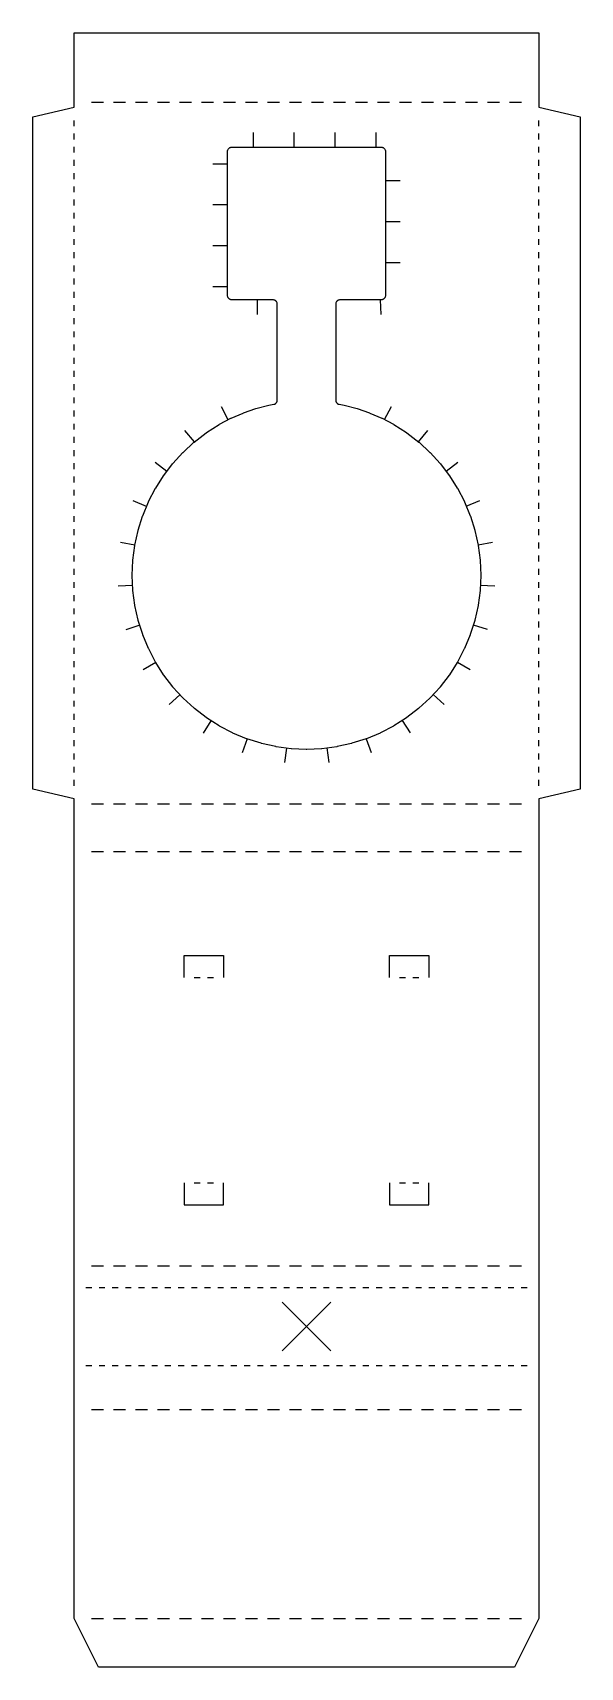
# Model space of a CAD drawing. Extents: x 0 to 254, y 0 to 578.
# Drawn here: x 0 to 112, y 243.6 to 578.2 of the extents above; entities that cross this region are included whole.
import ezdxf

# ---------------------------------------------------------------- set-up
doc = ezdxf.new("R2010")
doc.units = 0
for name, color, linetype in [('FALZ_BERG_PERFO', 1, 'Continuous'), ('FALZ_TAL_PERFO', 1, 'Continuous'), ('SCHNEIDEN', 1, 'Continuous')]:
    doc.layers.add(name, color=color, linetype=linetype)

msp = doc.modelspace()

# ---------------------------------------------------------------- linework, layer by layer
at = {"layer": 'FALZ_BERG_PERFO', "color": 1}
for points in [[(12.02, 563.95), (14.52, 563.95)], [(16.52, 563.95), (19.02, 563.95)], [(21.02, 563.95), (23.52, 563.95)], [(25.52, 563.95), (28.02, 563.95)], [(30.02, 563.95), (32.52, 563.95)], [(34.52, 563.95), (37.02, 563.95)], [(39.02, 563.95), (41.52, 563.95)], [(43.52, 563.95), (46.02, 563.95)], [(48.02, 563.95), (50.52, 563.95)], [(52.52, 563.95), (55.02, 563.95)], [(57.03, 563.95), (59.52, 563.95)], [(61.52, 563.95), (64.03, 563.95)], [(66.03, 563.95), (68.52, 563.95)], [(70.53, 563.95), (73.03, 563.95)], [(75.03, 563.95), (77.53, 563.95)], [(79.53, 563.95), (82.03, 563.95)], [(84.03, 563.95), (86.53, 563.95)], [(88.53, 563.95), (91.03, 563.95)], [(93.03, 563.95), (95.53, 563.95)], [(97.53, 563.95), (100.03, 563.95)], [(12.02, 420.35), (14.52, 420.35)], [(16.52, 420.35), (19.02, 420.35)], [(21.02, 420.35), (23.52, 420.35)], [(25.52, 420.35), (28.02, 420.35)], [(30.02, 420.35), (32.52, 420.35)], [(34.52, 420.35), (37.02, 420.35)], [(39.02, 420.35), (41.52, 420.35)], [(43.52, 420.35), (46.02, 420.35)], [(48.02, 420.35), (50.52, 420.35)], [(52.52, 420.35), (55.02, 420.35)], [(57.03, 420.35), (59.52, 420.35)], [(61.52, 420.35), (64.03, 420.35)], [(66.03, 420.35), (68.52, 420.35)], [(70.53, 420.35), (73.03, 420.35)], [(75.03, 420.35), (77.53, 420.35)], [(79.53, 420.35), (82.03, 420.35)], [(84.03, 420.35), (86.53, 420.35)], [(88.53, 420.35), (91.03, 420.35)], [(93.03, 420.35), (95.53, 420.35)], [(97.53, 420.35), (100.03, 420.35)], [(12.02, 410.6), (14.52, 410.6)], [(16.52, 410.6), (19.02, 410.6)], [(21.02, 410.6), (23.52, 410.6)], [(25.52, 410.6), (28.02, 410.6)], [(30.02, 410.6), (32.52, 410.6)], [(34.52, 410.6), (37.02, 410.6)], [(39.02, 410.6), (41.52, 410.6)], [(43.52, 410.6), (46.02, 410.6)], [(48.02, 410.6), (50.52, 410.6)], [(52.52, 410.6), (55.02, 410.6)], [(57.03, 410.6), (59.52, 410.6)], [(61.52, 410.6), (64.03, 410.6)], [(66.03, 410.6), (68.52, 410.6)], [(70.53, 410.6), (73.03, 410.6)], [(75.03, 410.6), (77.53, 410.6)], [(79.53, 410.6), (82.03, 410.6)], [(84.03, 410.6), (86.53, 410.6)], [(88.53, 410.6), (91.03, 410.6)], [(93.03, 410.6), (95.53, 410.6)], [(97.53, 410.6), (100.03, 410.6)], [(12.02, 325.8), (14.52, 325.8)], [(16.52, 325.8), (19.02, 325.8)], [(21.02, 325.8), (23.52, 325.8)], [(25.52, 325.8), (28.02, 325.8)], [(30.02, 325.8), (32.52, 325.8)], [(34.52, 325.8), (37.02, 325.8)], [(39.02, 325.8), (41.52, 325.8)], [(43.52, 325.8), (46.02, 325.8)], [(48.02, 325.8), (50.52, 325.8)], [(52.52, 325.8), (55.02, 325.8)], [(57.03, 325.8), (59.52, 325.8)], [(61.52, 325.8), (64.03, 325.8)], [(66.03, 325.8), (68.52, 325.8)], [(70.53, 325.8), (73.03, 325.8)], [(75.03, 325.8), (77.53, 325.8)], [(79.53, 325.8), (82.03, 325.8)], [(84.03, 325.8), (86.53, 325.8)], [(88.53, 325.8), (91.03, 325.8)], [(93.03, 325.8), (95.53, 325.8)], [(97.53, 325.8), (100.03, 325.8)], [(12.02, 296.4), (14.52, 296.4)], [(16.52, 296.4), (19.02, 296.4)], [(21.02, 296.4), (23.52, 296.4)], [(25.52, 296.4), (28.02, 296.4)], [(30.02, 296.4), (32.52, 296.4)], [(34.52, 296.4), (37.02, 296.4)], [(39.02, 296.4), (41.52, 296.4)], [(43.52, 296.4), (46.02, 296.4)], [(48.02, 296.4), (50.52, 296.4)], [(52.52, 296.4), (55.02, 296.4)], [(57.03, 296.4), (59.52, 296.4)], [(61.52, 296.4), (64.03, 296.4)], [(66.03, 296.4), (68.52, 296.4)], [(70.53, 296.4), (73.03, 296.4)], [(75.03, 296.4), (77.53, 296.4)], [(79.53, 296.4), (82.03, 296.4)], [(84.03, 296.4), (86.53, 296.4)], [(88.53, 296.4), (91.03, 296.4)], [(93.03, 296.4), (95.53, 296.4)], [(97.53, 296.4), (100.03, 296.4)], [(12.02, 253.6), (14.52, 253.6)], [(16.52, 253.6), (19.02, 253.6)], [(21.02, 253.6), (23.52, 253.6)], [(25.52, 253.6), (28.02, 253.6)], [(30.02, 253.6), (32.52, 253.6)], [(34.52, 253.6), (37.02, 253.6)], [(39.02, 253.6), (41.52, 253.6)], [(43.52, 253.6), (46.02, 253.6)], [(48.02, 253.6), (50.52, 253.6)], [(52.52, 253.6), (55.02, 253.6)], [(57.03, 253.6), (59.52, 253.6)], [(61.52, 253.6), (64.03, 253.6)], [(66.03, 253.6), (68.52, 253.6)], [(70.53, 253.6), (73.03, 253.6)], [(75.03, 253.6), (77.53, 253.6)], [(79.53, 253.6), (82.03, 253.6)], [(84.03, 253.6), (86.53, 253.6)], [(88.53, 253.6), (91.03, 253.6)], [(93.03, 253.6), (95.53, 253.6)], [(97.53, 253.6), (100.03, 253.6)]]:
    msp.add_lwpolyline(points, dxfattribs=at)
at = {"layer": 'FALZ_TAL_PERFO', "color": 1}
for points in [[(8.47, 559.05), (8.47, 560.25)], [(103.57, 559.05), (103.57, 560.25)], [(8.47, 556.35), (8.47, 557.55)], [(103.57, 556.35), (103.57, 557.55)], [(8.47, 553.65), (8.47, 554.85)], [(8.47, 550.95), (8.47, 552.15)], [(103.57, 553.65), (103.57, 554.85)], [(103.57, 550.95), (103.57, 552.15)], [(8.47, 548.25), (8.47, 549.45)], [(103.57, 548.25), (103.57, 549.45)], [(8.47, 545.55), (8.47, 546.75)], [(103.57, 545.55), (103.57, 546.75)], [(8.47, 542.85), (8.47, 544.05)], [(103.57, 542.85), (103.57, 544.05)], [(8.47, 540.15), (8.47, 541.35)], [(103.57, 540.15), (103.57, 541.35)], [(8.47, 537.45), (8.47, 538.65)], [(8.47, 534.75), (8.47, 535.95)], [(103.57, 537.45), (103.57, 538.65)], [(103.57, 534.75), (103.57, 535.95)], [(8.47, 532.05), (8.47, 533.25)], [(103.57, 532.05), (103.57, 533.25)], [(8.47, 529.35), (8.47, 530.55)], [(103.57, 529.35), (103.57, 530.55)], [(8.47, 526.65), (8.47, 527.85)], [(103.57, 526.65), (103.57, 527.85)], [(8.47, 523.95), (8.47, 525.15)], [(8.47, 521.25), (8.47, 522.45)], [(103.57, 523.95), (103.57, 525.15)], [(103.57, 521.25), (103.57, 522.45)], [(8.47, 518.55), (8.47, 519.75)], [(103.57, 518.55), (103.57, 519.75)], [(8.47, 515.85), (8.47, 517.05)], [(103.57, 515.85), (103.57, 517.05)], [(8.47, 513.15), (8.47, 514.35)], [(103.57, 513.15), (103.57, 514.35)], [(8.47, 510.45), (8.47, 511.65)], [(8.47, 507.75), (8.47, 508.95)], [(103.57, 510.45), (103.57, 511.65)], [(103.57, 507.75), (103.57, 508.95)], [(8.47, 505.05), (8.47, 506.25)], [(103.57, 505.05), (103.57, 506.25)], [(8.47, 502.35), (8.47, 503.55)], [(103.57, 502.35), (103.57, 503.55)], [(8.47, 499.65), (8.47, 500.85)], [(103.57, 499.65), (103.57, 500.85)], [(8.47, 496.95), (8.47, 498.15)], [(8.47, 494.25), (8.47, 495.45)], [(103.57, 496.95), (103.57, 498.15)], [(103.57, 494.25), (103.57, 495.45)], [(8.47, 491.55), (8.47, 492.75)], [(103.57, 491.55), (103.57, 492.75)], [(8.47, 488.85), (8.47, 490.05)], [(103.57, 488.85), (103.57, 490.05)], [(8.47, 486.15), (8.47, 487.35)], [(103.57, 486.15), (103.57, 487.35)], [(8.47, 483.45), (8.47, 484.65)], [(8.47, 480.75), (8.47, 481.95)], [(103.57, 483.45), (103.57, 484.65)], [(103.57, 480.75), (103.57, 481.95)], [(8.47, 478.05), (8.47, 479.25)], [(103.57, 478.05), (103.57, 479.25)], [(8.47, 475.35), (8.47, 476.55)], [(103.57, 475.35), (103.57, 476.55)], [(8.47, 472.65), (8.47, 473.85)], [(103.57, 472.65), (103.57, 473.85)], [(8.47, 469.95), (8.47, 471.15)], [(8.47, 467.25), (8.47, 468.45)], [(103.57, 469.95), (103.57, 471.15)], [(103.57, 467.25), (103.57, 468.45)], [(8.47, 464.55), (8.47, 465.75)], [(103.57, 464.55), (103.57, 465.75)], [(8.47, 461.85), (8.47, 463.05)], [(103.57, 461.85), (103.57, 463.05)], [(8.47, 459.15), (8.47, 460.35)], [(103.57, 459.15), (103.57, 460.35)], [(8.47, 456.45), (8.47, 457.65)], [(103.57, 456.45), (103.57, 457.65)], [(8.47, 453.75), (8.47, 454.95)], [(8.47, 451.05), (8.47, 452.25)], [(103.57, 453.75), (103.57, 454.95)], [(103.57, 451.05), (103.57, 452.25)], [(8.47, 448.35), (8.47, 449.55)], [(103.57, 448.35), (103.57, 449.55)], [(8.47, 445.65), (8.47, 446.85)], [(103.57, 445.65), (103.57, 446.85)], [(8.47, 442.95), (8.47, 444.15)], [(103.57, 442.95), (103.57, 444.15)], [(8.47, 440.25), (8.47, 441.45)], [(8.47, 437.55), (8.47, 438.75)], [(103.57, 440.25), (103.57, 441.45)], [(103.57, 437.55), (103.57, 438.75)], [(8.47, 434.85), (8.47, 436.05)], [(103.57, 434.85), (103.57, 436.05)], [(8.47, 432.15), (8.47, 433.35)], [(103.57, 432.15), (103.57, 433.35)], [(8.47, 429.45), (8.47, 430.65)], [(103.57, 429.45), (103.57, 430.65)], [(8.47, 426.75), (8.47, 427.95)], [(8.47, 424.05), (8.47, 425.25)], [(103.57, 426.75), (103.57, 427.95)], [(103.57, 424.05), (103.57, 425.25)], [(33.07, 384.8), (34.27, 384.8)], [(35.77, 384.8), (36.98, 384.8)], [(75.08, 384.8), (76.28, 384.8)], [(77.78, 384.8), (78.98, 384.8)], [(33.07, 342.8), (34.27, 342.8)], [(35.77, 342.8), (36.98, 342.8)], [(75.08, 342.8), (76.28, 342.8)], [(77.78, 342.8), (78.98, 342.8)], [(10.88, 321.35), (12.07, 321.35)], [(13.57, 321.35), (14.78, 321.35)], [(16.27, 321.35), (17.48, 321.35)], [(18.98, 321.35), (20.18, 321.35)], [(21.68, 321.35), (22.88, 321.35)], [(24.38, 321.35), (25.57, 321.35)], [(27.07, 321.35), (28.27, 321.35)], [(29.77, 321.35), (30.97, 321.35)], [(32.47, 321.35), (33.67, 321.35)], [(35.17, 321.35), (36.38, 321.35)], [(37.88, 321.35), (39.07, 321.35)], [(40.57, 321.35), (41.77, 321.35)], [(43.27, 321.35), (44.48, 321.35)], [(45.98, 321.35), (47.18, 321.35)], [(48.68, 321.35), (49.88, 321.35)], [(51.38, 321.35), (52.58, 321.35)], [(54.08, 321.35), (55.28, 321.35)], [(56.78, 321.35), (57.98, 321.35)], [(59.48, 321.35), (60.68, 321.35)], [(62.18, 321.35), (63.38, 321.35)], [(64.88, 321.35), (66.08, 321.35)], [(67.58, 321.35), (68.78, 321.35)], [(70.28, 321.35), (71.48, 321.35)], [(72.98, 321.35), (74.18, 321.35)], [(75.68, 321.35), (76.88, 321.35)], [(78.38, 321.35), (79.58, 321.35)], [(81.08, 321.35), (82.28, 321.35)], [(83.78, 321.35), (84.98, 321.35)], [(86.48, 321.35), (87.68, 321.35)], [(89.18, 321.35), (90.38, 321.35)], [(91.88, 321.35), (93.08, 321.35)], [(94.58, 321.35), (95.78, 321.35)], [(97.28, 321.35), (98.48, 321.35)], [(99.98, 321.35), (101.18, 321.35)], [(10.88, 305.35), (12.07, 305.35)], [(13.57, 305.35), (14.78, 305.35)], [(16.27, 305.35), (17.48, 305.35)], [(18.98, 305.35), (20.18, 305.35)], [(21.68, 305.35), (22.88, 305.35)], [(24.38, 305.35), (25.57, 305.35)], [(27.07, 305.35), (28.27, 305.35)], [(29.77, 305.35), (30.97, 305.35)], [(32.47, 305.35), (33.67, 305.35)], [(35.17, 305.35), (36.38, 305.35)], [(37.88, 305.35), (39.07, 305.35)], [(40.57, 305.35), (41.77, 305.35)], [(43.27, 305.35), (44.48, 305.35)], [(45.98, 305.35), (47.18, 305.35)], [(48.68, 305.35), (49.88, 305.35)], [(51.38, 305.35), (52.58, 305.35)], [(54.08, 305.35), (55.28, 305.35)], [(56.78, 305.35), (57.98, 305.35)], [(59.48, 305.35), (60.68, 305.35)], [(62.18, 305.35), (63.38, 305.35)], [(64.88, 305.35), (66.08, 305.35)], [(67.58, 305.35), (68.78, 305.35)], [(70.28, 305.35), (71.48, 305.35)], [(72.98, 305.35), (74.18, 305.35)], [(75.68, 305.35), (76.88, 305.35)], [(78.38, 305.35), (79.58, 305.35)], [(81.08, 305.35), (82.28, 305.35)], [(83.78, 305.35), (84.98, 305.35)], [(86.48, 305.35), (87.68, 305.35)], [(89.18, 305.35), (90.38, 305.35)], [(91.88, 305.35), (93.08, 305.35)], [(94.58, 305.35), (95.78, 305.35)], [(97.28, 305.35), (98.48, 305.35)], [(99.98, 305.35), (101.18, 305.35)]]:
    msp.add_lwpolyline(points, dxfattribs=at)
at = {"layer": 'SCHNEIDEN', "color": 1}
for points in [[(0, 560.95), (0, 560.95), (8.47, 562.95), (8.47, 562.95), (8.47, 562.95), (8.47, 562.95), (8.47, 562.95), (8.47, 562.95), (8.47, 562.95), (8.47, 562.95), (8.47, 562.95), (8.47, 562.95), (8.47, 562.95), (8.47, 562.95), (8.47, 562.95), (8.47, 562.95), (8.47, 562.95), (8.47, 578.2), (8.47, 578.2), (8.47, 578.2), (103.57, 578.2), (103.57, 578.2), (103.57, 578.2), (103.57, 562.95), (103.57, 562.95), (103.57, 562.95), (103.57, 562.95), (103.57, 562.95), (103.57, 562.95), (103.57, 562.95), (103.57, 562.95), (103.57, 562.95), (103.57, 562.95), (103.57, 562.95), (103.58, 562.95), (103.58, 562.95), (103.58, 562.95), (103.58, 562.95), (112.05, 560.95), (112.05, 560.95), (112.05, 560.95), (112.05, 423.35), (112.05, 423.35), (112.05, 423.35), (103.58, 421.35), (103.58, 421.35), (103.58, 421.35), (103.58, 421.35), (103.57, 421.35), (103.57, 421.35), (103.57, 421.35), (103.57, 421.35), (103.57, 421.35), (103.57, 421.35), (103.57, 421.35), (103.57, 421.35), (103.57, 421.35), (103.57, 421.35), (103.57, 421.35), (103.57, 253.6), (103.57, 253.6), (103.57, 253.6), (103.57, 253.6), (103.57, 253.6), (98.57, 243.6), (98.57, 243.6), (98.57, 243.6), (13.47, 243.6), (13.47, 243.6), (13.47, 243.6), (8.47, 253.6), (8.47, 253.6), (8.47, 253.6), (8.47, 253.6), (8.47, 253.6), (8.47, 421.35), (8.47, 421.35), (8.47, 421.35), (8.47, 421.35), (8.47, 421.35), (8.47, 421.35), (8.47, 421.35), (8.47, 421.35), (8.47, 421.35), (8.47, 421.35), (8.47, 421.35), (8.47, 421.35), (8.47, 421.35), (8.47, 421.35), (8.47, 421.35), (0, 423.35), (0, 423.35), (0, 423.35), (0, 560.95)], [(52.93, 431.64), (52.86, 431.64), (49.83, 432.04), (49.77, 432.06), (46.79, 432.72), (46.72, 432.74), (43.83, 433.65), (43.76, 433.68), (40.97, 434.84), (40.9, 434.87), (38.23, 436.26), (38.17, 436.3), (35.57, 437.95), (35.52, 437.99), (33.09, 439.86), (33.04, 439.9), (30.8, 441.97), (30.75, 442.02), (28.7, 444.25), (28.66, 444.31), (26.82, 446.7), (26.78, 446.76), (25.17, 449.3), (25.14, 449.36), (23.73, 452.06), (23.7, 452.13), (22.53, 454.94), (22.51, 455), (21.6, 457.9), (21.58, 457.97), (20.92, 460.93), (20.91, 461), (20.52, 464.01), (20.51, 464.08), (20.38, 467.12), (20.38, 467.18), (20.51, 470.19), (20.51, 470.26), (20.9, 473.26), (20.92, 473.32), (21.57, 476.28), (21.58, 476.35), (22.49, 479.25), (22.52, 479.32), (23.69, 482.15), (23.72, 482.21), (25.14, 484.94), (25.17, 485), (26.77, 487.52), (26.81, 487.57), (28.63, 489.96), (28.67, 490.01), (30.71, 492.25), (30.76, 492.3), (33, 494.37), (33.06, 494.41), (35.49, 496.29), (35.55, 496.33), (38.17, 498.01), (38.23, 498.04), (40.56, 499.27), (40.61, 499.3), (43.05, 500.35), (43.11, 500.38), (45.63, 501.25), (45.69, 501.27), (48.29, 501.95), (48.35, 501.96), (49.35, 502.14), (49.44, 502.17), (49.52, 502.19), (49.59, 502.22), (49.66, 502.26), (49.73, 502.31), (49.78, 502.36), (49.84, 502.42), (49.89, 502.49), (49.93, 502.55), (49.96, 502.62), (49.99, 502.7), (50.01, 502.78), (50.02, 502.85), (50.02, 502.95), (50.02, 522.68), (50.02, 522.78), (50.01, 522.86), (49.99, 522.93), (49.96, 523.01), (49.93, 523.08), (49.89, 523.14), (49.84, 523.21), (49.79, 523.27), (49.73, 523.32), (49.67, 523.36), (49.6, 523.41), (49.53, 523.44), (49.46, 523.46), (49.38, 523.48), (49.3, 523.5), (49.21, 523.5), (40.81, 523.5), (40.76, 523.5), (40.72, 523.5), (40.63, 523.51), (40.62, 523.52), (40.53, 523.54), (40.52, 523.54), (40.44, 523.57), (40.43, 523.57), (40.34, 523.61), (40.34, 523.62), (40.26, 523.67), (40.25, 523.67), (40.18, 523.73), (40.17, 523.73), (40.11, 523.8), (40.1, 523.81), (40.05, 523.88), (40.04, 523.89), (39.99, 523.96), (39.99, 523.97), (39.95, 524.05), (39.94, 524.06), (39.91, 524.15), (39.91, 524.16), (39.89, 524.24), (39.89, 524.26), (39.88, 524.34), (39.88, 524.39), (39.87, 524.43), (39.87, 553.87), (39.88, 553.91), (39.88, 553.96), (39.89, 554.05), (39.89, 554.06), (39.91, 554.14), (39.91, 554.15), (39.94, 554.24), (39.95, 554.25), (39.99, 554.33), (39.99, 554.34), (40.04, 554.42), (40.05, 554.42), (40.1, 554.49), (40.11, 554.5), (40.17, 554.57), (40.18, 554.57), (40.25, 554.63), (40.26, 554.64), (40.34, 554.68), (40.35, 554.69), (40.43, 554.73), (40.44, 554.73), (40.52, 554.76), (40.53, 554.76), (40.62, 554.78), (40.63, 554.79), (40.72, 554.8), (40.76, 554.8), (40.81, 554.8), (71.24, 554.8), (71.29, 554.8), (71.33, 554.8), (71.42, 554.79), (71.43, 554.78), (71.52, 554.76), (71.53, 554.76), (71.61, 554.73), (71.62, 554.73), (71.71, 554.69), (71.71, 554.68), (71.79, 554.64), (71.8, 554.63), (71.87, 554.57), (71.88, 554.57), (71.94, 554.5), (71.95, 554.49), (72, 554.42), (72.01, 554.41), (72.06, 554.34), (72.06, 554.33), (72.1, 554.25), (72.11, 554.24), (72.14, 554.15), (72.14, 554.14), (72.16, 554.06), (72.16, 554.04), (72.17, 553.96), (72.17, 553.91), (72.18, 553.87), (72.18, 524.43), (72.17, 524.39), (72.17, 524.34), (72.16, 524.26), (72.16, 524.24), (72.14, 524.16), (72.14, 524.15), (72.11, 524.06), (72.1, 524.05), (72.06, 523.97), (72.06, 523.96), (72.01, 523.89), (72, 523.88), (71.95, 523.81), (71.94, 523.8), (71.88, 523.73), (71.87, 523.73), (71.8, 523.67), (71.79, 523.66), (71.71, 523.62), (71.7, 523.61), (71.62, 523.57), (71.61, 523.57), (71.53, 523.54), (71.52, 523.54), (71.43, 523.52), (71.42, 523.51), (71.33, 523.5), (71.29, 523.5), (71.24, 523.5), (62.84, 523.5), (62.75, 523.5), (62.67, 523.48), (62.59, 523.46), (62.52, 523.44), (62.45, 523.41), (62.38, 523.36), (62.32, 523.32), (62.26, 523.27), (62.21, 523.21), (62.16, 523.14), (62.12, 523.08), (62.09, 523.01), (62.06, 522.93), (62.04, 522.86), (62.03, 522.78), (62.02, 522.68), (62.02, 502.95), (62.03, 502.85), (62.04, 502.78), (62.06, 502.7), (62.09, 502.62), (62.12, 502.55), (62.16, 502.49), (62.21, 502.42), (62.27, 502.36), (62.32, 502.31), (62.39, 502.26), (62.46, 502.22), (62.53, 502.19), (62.61, 502.17), (62.7, 502.14), (63.7, 501.96), (63.76, 501.95), (66.36, 501.27), (66.42, 501.25), (68.94, 500.38), (69, 500.35), (71.44, 499.3), (71.49, 499.27), (73.82, 498.04), (73.88, 498.01), (76.5, 496.33), (76.56, 496.29), (78.99, 494.41), (79.05, 494.37), (81.29, 492.3), (81.34, 492.25), (83.38, 490.01), (83.42, 489.96), (85.24, 487.57), (85.28, 487.52), (86.88, 485), (86.91, 484.94), (88.33, 482.21), (88.36, 482.15), (89.53, 479.32), (89.56, 479.25), (90.47, 476.35), (90.48, 476.28), (91.13, 473.32), (91.15, 473.26), (91.54, 470.26), (91.54, 470.19), (91.67, 467.18), (91.67, 467.12), (91.54, 464.08), (91.53, 464.01), (91.14, 461), (91.13, 460.93), (90.47, 457.97), (90.45, 457.9), (89.54, 455), (89.52, 454.94), (88.35, 452.13), (88.32, 452.06), (86.91, 449.36), (86.88, 449.3), (85.27, 446.76), (85.23, 446.7), (83.39, 444.31), (83.35, 444.25), (81.3, 442.02), (81.25, 441.97), (79.01, 439.9), (78.96, 439.86), (76.53, 437.99), (76.48, 437.95), (73.88, 436.3), (73.82, 436.26), (71.15, 434.87), (71.08, 434.84), (68.29, 433.68), (68.22, 433.65), (65.33, 432.74), (65.26, 432.72), (62.28, 432.06), (62.22, 432.04), (59.19, 431.64), (59.12, 431.64), (56.06, 431.5), (55.99, 431.5)]]:
    msp.add_lwpolyline(points, close=True, dxfattribs=at)
for points in [[(45.15, 554.8), (45.15, 557.8)], [(53.53, 554.8), (53.53, 557.8)], [(61.9, 554.8), (61.9, 557.8)], [(70.28, 554.8), (70.28, 557.8)], [(39.87, 551.31), (36.87, 551.31)], [(72.18, 547.93), (75.18, 547.93)], [(39.87, 542.93), (36.87, 542.93)], [(72.18, 539.56), (75.18, 539.56)], [(39.87, 534.56), (36.87, 534.56)], [(72.18, 531.18), (75.18, 531.18)], [(39.87, 526.18), (36.87, 526.18)], [(45.96, 523.5), (45.96, 520.5)], [(71.09, 523.5), (71.26, 520.51)], [(40, 498.98), (38.6, 501.63)], [(71.99, 499.01), (73.39, 501.66)], [(33.09, 494.43), (31.16, 496.74)], [(78.91, 494.48), (80.82, 496.79)], [(27.43, 488.39), (25.05, 490.21)], [(84.57, 488.45), (86.96, 490.27)], [(23.31, 481.23), (20.53, 482.37)], [(88.72, 481.29), (91.49, 482.44)], [(20.91, 473.31), (17.96, 473.83)], [(91.12, 473.37), (94.07, 473.91)], [(91.59, 465.11), (94.58, 464.98)], [(20.47, 465.04), (17.47, 464.91)], [(21.91, 456.9), (19.05, 456)], [(90.16, 456.97), (93.02, 456.07)], [(25.17, 449.3), (22.58, 447.79)], [(86.91, 449.36), (89.52, 447.87)], [(30.14, 442.68), (27.92, 440.66)], [(81.96, 442.73), (84.17, 440.71)], [(36.48, 437.37), (34.87, 434.84)], [(75.63, 437.41), (77.24, 434.88)], [(43.87, 433.64), (42.86, 430.82)], [(51.92, 431.77), (51.53, 428.79)], [(60.19, 431.78), (60.59, 428.8)], [(68.25, 433.66), (69.28, 430.85)], [(31.02, 384.8), (31.02, 389.3), (39.02, 389.3), (39.02, 384.8)], [(73.03, 384.8), (73.03, 389.3), (81.03, 389.3), (81.03, 384.8)], [(31.02, 342.8), (31.02, 338.3), (39.02, 338.3), (39.02, 342.8)], [(73.03, 342.8), (73.03, 338.3), (81.03, 338.3), (81.03, 342.8)], [(51.02, 308.35), (61.02, 318.35)], [(51.02, 318.35), (61.02, 308.35)]]:
    msp.add_lwpolyline(points, dxfattribs=at)

doc.saveas('drawing.dxf')
